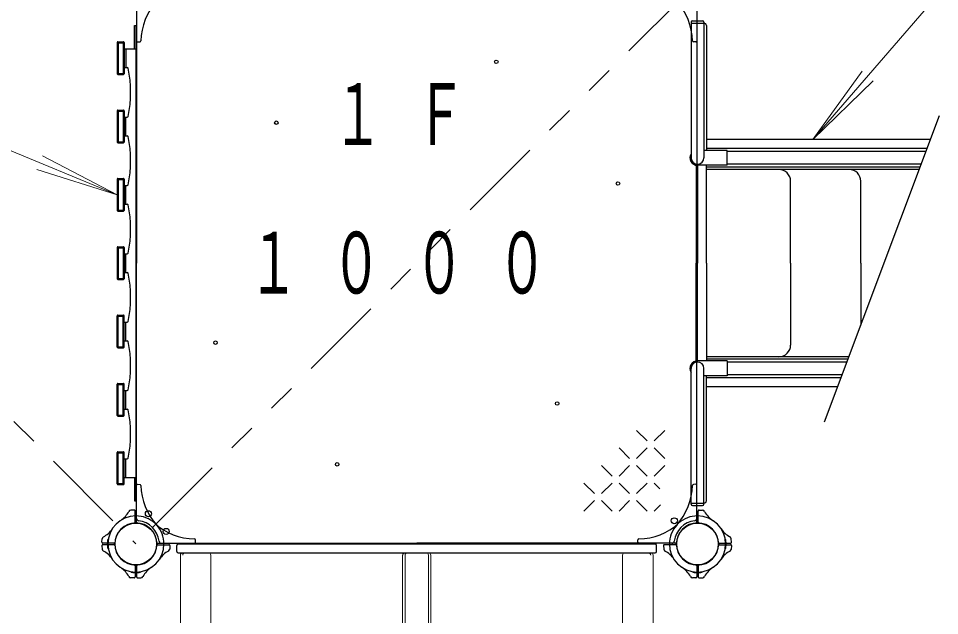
# Model space of a CAD drawing. Units: millimetres on the paper. Extents: x -385 to 0, y -594 to 267.
# Drawn here: x -147.96 to -115.16, y 53.4 to 74.66 of the extents above; entities that cross this region are included whole.
import ezdxf

# ---------------------------------------------------------------- set-up
doc = ezdxf.new("R2010")
doc.units = ezdxf.units.MM
for name, pattern in [('USER1', [4.5, 2.5, -2]), ('USER2', [6, 3, -1, 1, -1]), ('USER3', [8, 3, -1, 1, -1, 1, -1])]:
    doc.linetypes.add(name, pattern=pattern)
doc.layers.add('LY_1', color=7, linetype='Continuous', lineweight=25)
doc.styles.add('ＭＳ ゴシック', font='')
doc.styles.get('ＭＳ ゴシック').set_extended_font_data('MS Gothic')

msp = doc.modelspace()

# ---------------------------------------------------------------- linework, layer by layer
at = {"layer": 'LY_1', "linetype": 'USER2', "lineweight": 13}
msp.add_line((-218.626, 131.226), (-143.778, 55.947), dxfattribs=at)
at = {"layer": 'LY_1', "lineweight": 13}
for p, q in [((-115.16, 75.573), (-119.671, 70.347)), ((-119.671, 70.347), (-117.916, 72.78)), ((-119.671, 70.347), (-117.52, 72.438)), ((-150.866, 71.04), (-144.444, 68.38)), ((-144.444, 68.38), (-147.105, 69.765)), ((-144.444, 68.38), (-147.306, 69.282)), ((-125.946, 59.99), (-125.571, 59.615)), ((-124.946, 59.99), (-125.321, 59.615)), ((-126.571, 59.365), (-126.196, 58.99)), ((-125.571, 59.365), (-125.946, 58.99)), ((-125.321, 59.365), (-124.946, 58.99)), ((-127.196, 58.74), (-126.821, 58.365)), ((-126.196, 58.74), (-126.571, 58.365)), ((-125.946, 58.74), (-125.571, 58.365)), ((-124.946, 58.74), (-125.321, 58.365)), ((-127.821, 58.115), (-127.446, 57.74)), ((-126.821, 58.115), (-127.196, 57.74)), ((-126.571, 58.115), (-126.196, 57.74)), ((-125.571, 58.115), (-125.946, 57.74)), ((-125.321, 58.115), (-125.122, 57.916)), ((-127.446, 57.49), (-127.821, 57.115)), ((-127.196, 57.49), (-126.821, 57.115)), ((-126.196, 57.49), (-126.571, 57.115)), ((-125.946, 57.49), (-125.571, 57.115)), ((-125.099, 57.338), (-125.321, 57.115)), ((-142.194, 46.083), (-142.194, 55.547)), ((-141.111, 45.636), (-141.111, 55.547)), ((-134.278, 42.818), (-134.278, 55.547)), ((-134.194, 42.783), (-134.194, 55.547)), ((-133.361, 42.44), (-133.361, 55.547)), ((-133.278, 42.405), (-133.278, 55.547)), ((-126.444, 39.587), (-126.444, 55.547)), ((-125.361, 39.141), (-125.361, 55.547))]:
    msp.add_line(p, q, dxfattribs=at)
at = {"layer": 'LY_1'}
for p, q in [((-143.753, 75.166), (-143.753, 65.947)), ((-123.803, 75.166), (-123.803, 65.947)), ((-124.004, 74.53), (-124.004, 74.488)), ((-124.004, 74.488), (-124.004, 69.697)), ((-124.004, 74.488), (-123.544, 74.488)), ((-123.954, 74.58), (-123.601, 74.58)), ((-123.551, 74.53), (-123.551, 74.488)), ((-123.551, 74.488), (-123.551, 69.697)), ((-143.831, 73.58), (-143.831, 74.405)), ((-143.831, 74.405), (-143.778, 74.405)), ((-143.778, 74.405), (-143.778, 57.488)), ((-123.461, 74.405), (-123.461, 69.963)), ((-144.419, 73.83), (-144.219, 73.83)), ((-143.718, 73.823), (-143.63, 73.827)), ((-123.838, 73.823), (-123.925, 73.827)), ((-144.444, 73.805), (-144.444, 72.688)), ((-144.409, 73.795), (-144.229, 73.795)), ((-144.409, 73.795), (-144.409, 72.698)), ((-144.229, 73.795), (-144.229, 72.698)), ((-144.194, 73.805), (-144.194, 72.688)), ((-144.194, 73.58), (-143.778, 73.58)), ((-144.141, 73.58), (-144.141, 72.913)), ((-144.194, 72.913), (-144.085, 72.913)), ((-144.419, 72.663), (-144.219, 72.663)), ((-144.409, 72.698), (-144.229, 72.698)), ((-144.444, 71.372), (-144.444, 70.255)), ((-144.419, 71.397), (-144.219, 71.397)), ((-144.409, 71.362), (-144.229, 71.362)), ((-144.409, 71.362), (-144.409, 70.265)), ((-144.229, 71.362), (-144.229, 70.265)), ((-144.194, 71.372), (-144.194, 70.255)), ((-119.256, 60.295), (-115.157, 71.204)), ((-144.194, 71.147), (-144.085, 71.147)), ((-144.141, 70.48), (-144.141, 71.147)), ((-144.419, 70.23), (-144.219, 70.23)), ((-144.409, 70.265), (-144.229, 70.265)), ((-144.194, 70.48), (-144.085, 70.48)), ((-115.479, 70.347), (-123.461, 70.347)), ((-122.718, 69.963), (-123.551, 69.963)), ((-115.598, 70.03), (-123.461, 70.03)), ((-122.718, 69.43), (-122.718, 69.963)), ((-115.638, 69.923), (-122.718, 69.923)), ((-123.831, 69.436), (-123.831, 65.947)), ((-123.778, 69.47), (-123.778, 65.947)), ((-122.718, 69.43), (-123.778, 69.43)), ((-123.461, 65.947), (-123.461, 69.43)), ((-115.849, 69.363), (-123.461, 69.363)), ((-115.88, 69.28), (-123.461, 69.28)), ((-115.809, 69.47), (-122.718, 69.47)), ((-144.444, 68.938), (-144.444, 67.822)), ((-144.419, 68.963), (-144.219, 68.963)), ((-144.409, 68.928), (-144.229, 68.928)), ((-144.409, 68.928), (-144.409, 67.832)), ((-144.229, 68.928), (-144.229, 67.832)), ((-144.194, 68.938), (-144.194, 67.822)), ((-144.194, 68.713), (-144.085, 68.713)), ((-144.141, 68.047), (-144.141, 68.713)), ((-120.461, 65.947), (-120.461, 68.863)), ((-117.961, 65.947), (-117.961, 68.863)), ((-144.194, 68.047), (-144.085, 68.047)), ((-144.419, 67.797), (-144.219, 67.797)), ((-144.409, 67.832), (-144.229, 67.832)), ((-144.444, 66.505), (-144.444, 65.388)), ((-144.419, 66.53), (-144.219, 66.53)), ((-144.409, 66.495), (-144.229, 66.495)), ((-144.409, 66.495), (-144.409, 65.398)), ((-144.229, 66.495), (-144.229, 65.398)), ((-144.194, 66.505), (-144.194, 65.388)), ((-144.194, 66.28), (-144.085, 66.28)), ((-144.141, 65.613), (-144.141, 66.28)), ((-143.753, 56.728), (-143.753, 65.947)), ((-123.831, 62.458), (-123.831, 65.947)), ((-123.803, 56.728), (-123.803, 65.947)), ((-123.778, 62.423), (-123.778, 65.947)), ((-123.461, 65.947), (-123.461, 62.463)), ((-120.461, 65.947), (-120.461, 63.03)), ((-117.961, 65.947), (-117.961, 63.742)), ((-144.194, 65.613), (-144.085, 65.613)), ((-144.419, 65.363), (-144.219, 65.363)), ((-144.409, 65.398), (-144.229, 65.398)), ((-144.444, 62.955), (-144.444, 64.072)), ((-144.419, 64.097), (-144.219, 64.097)), ((-144.409, 64.062), (-144.229, 64.062)), ((-144.409, 62.965), (-144.409, 64.062)), ((-144.229, 62.965), (-144.229, 64.062)), ((-144.194, 62.955), (-144.194, 64.072)), ((-144.194, 63.847), (-144.085, 63.847)), ((-144.141, 63.18), (-144.141, 63.847)), ((-144.194, 63.18), (-144.085, 63.18)), ((-144.419, 62.93), (-144.219, 62.93)), ((-144.409, 62.965), (-144.229, 62.965)), ((-122.718, 62.463), (-123.778, 62.463)), ((-118.385, 62.613), (-123.461, 62.613)), ((-118.417, 62.53), (-123.461, 62.53)), ((-122.718, 62.463), (-122.718, 61.93)), ((-118.457, 62.423), (-122.718, 62.423)), ((-124.004, 57.405), (-124.004, 62.197)), ((-123.551, 57.405), (-123.551, 62.197)), ((-122.718, 61.93), (-123.551, 61.93)), ((-123.461, 57.488), (-123.461, 61.93)), ((-118.667, 61.863), (-123.461, 61.863)), ((-118.627, 61.97), (-122.718, 61.97)), ((-144.444, 60.522), (-144.444, 61.638)), ((-144.419, 61.663), (-144.219, 61.663)), ((-144.409, 61.628), (-144.229, 61.628)), ((-144.409, 60.532), (-144.409, 61.628)), ((-144.229, 60.532), (-144.229, 61.628)), ((-144.194, 60.522), (-144.194, 61.638)), ((-144.194, 61.413), (-144.085, 61.413)), ((-144.141, 60.747), (-144.141, 61.413)), ((-118.786, 61.547), (-123.461, 61.547)), ((-144.194, 60.747), (-144.085, 60.747)), ((-144.419, 60.497), (-144.219, 60.497)), ((-144.409, 60.532), (-144.229, 60.532)), ((-144.444, 58.088), (-144.444, 59.205)), ((-144.419, 59.23), (-144.219, 59.23)), ((-144.409, 59.195), (-144.229, 59.195)), ((-144.409, 58.098), (-144.409, 59.195)), ((-144.229, 58.098), (-144.229, 59.195)), ((-144.194, 58.088), (-144.194, 59.205)), ((-144.194, 58.98), (-144.085, 58.98)), ((-144.141, 58.313), (-144.141, 58.98)), ((-144.409, 58.098), (-144.229, 58.098)), ((-144.194, 58.313), (-143.778, 58.313)), ((-143.831, 58.313), (-143.831, 57.488)), ((-143.718, 58.071), (-143.63, 58.066)), ((-123.838, 58.071), (-123.925, 58.066)), ((-144.419, 58.063), (-144.219, 58.063)), ((-143.831, 57.488), (-143.778, 57.488)), ((-143.837, 57.154), (-143.958, 57.15)), ((-143.803, 56.728), (-143.803, 57.121)), ((-124.004, 57.363), (-124.004, 57.405)), ((-124.004, 57.405), (-123.544, 57.405)), ((-123.954, 57.313), (-123.601, 57.313)), ((-123.753, 56.728), (-123.753, 57.121)), ((-123.718, 57.154), (-123.597, 57.15)), ((-123.551, 57.363), (-123.551, 57.405)), ((-144.985, 56.006), (-144.981, 56.127)), ((-144.764, 56.113), (-144.766, 56.113)), ((-122.792, 56.113), (-122.789, 56.113)), ((-122.571, 56.006), (-122.575, 56.127)), ((-144.985, 55.887), (-144.98, 55.756)), ((-144.559, 55.972), (-144.952, 55.972)), ((-144.559, 55.922), (-144.952, 55.922)), ((-144.764, 55.78), (-144.766, 55.78)), ((-142.997, 55.972), (-133.778, 55.972)), ((-142.997, 55.922), (-142.604, 55.922)), ((-142.571, 55.887), (-142.575, 55.766)), ((-142.319, 55.68), (-142.319, 55.897)), ((-142.269, 55.947), (-125.286, 55.947)), ((-141.654, 56.007), (-141.658, 56.094)), ((-124.559, 55.972), (-133.778, 55.972)), ((-125.902, 56.007), (-125.897, 56.094)), ((-125.236, 55.68), (-125.236, 55.897)), ((-124.985, 55.887), (-124.981, 55.766)), ((-124.559, 55.922), (-124.952, 55.922)), ((-122.997, 55.972), (-122.604, 55.972)), ((-122.997, 55.922), (-122.604, 55.922)), ((-122.792, 55.78), (-122.789, 55.78)), ((-122.571, 55.887), (-122.575, 55.756)), ((-142.269, 55.63), (-125.286, 55.63)), ((-143.803, 55.166), (-143.803, 54.773)), ((-143.753, 55.166), (-143.753, 54.773)), ((-123.803, 55.166), (-123.803, 54.773)), ((-123.753, 55.166), (-123.753, 54.773)), ((-143.944, 54.961), (-143.944, 54.958)), ((-143.611, 54.961), (-143.611, 54.958)), ((-123.944, 54.961), (-123.944, 54.958)), ((-123.611, 54.961), (-123.611, 54.958)), ((-143.837, 54.74), (-143.968, 54.744)), ((-143.718, 54.74), (-143.597, 54.744)), ((-123.837, 54.74), (-123.958, 54.744)), ((-123.718, 54.74), (-123.587, 54.744))]:
    msp.add_line(p, q, dxfattribs=at)
at = {"layer": 'LY_1', "linetype": 'USER3', "lineweight": 13}
msp.add_line((-143.188, 56.536), (-124.367, 75.358), dxfattribs=at)
at = {"layer": 'LY_1'}
for centre, radius in [((-130.944, 73.113), 0.0625), ((-138.778, 70.947), 0.0625), ((-126.611, 68.78), 0.0625), ((-140.944, 63.113), 0.0625), ((-128.778, 60.947), 0.0625), ((-136.611, 58.78), 0.0625), ((-143.331, 57.025), 0.108), ((-124.603, 56.772), 0.108), ((-143.778, 55.947), 0.743), ((-142.7, 56.393), 0.108), ((-123.778, 55.947), 0.743)]:
    msp.add_circle(centre, radius, dxfattribs=at)
for centre, radius, start, end in [((-141.433, 73.819), 2.167, 137.7828, 178.9159), ((-126.123, 73.819), 2.167, 1.0841, 42.2172), ((-123.954, 74.53), 0.05, 90, 180), ((-123.601, 74.53), 0.05, 0, 90), ((-123.544, 74.405), 0.0833, 0, 90), ((-144.419, 73.805), 0.025, 90, 180), ((-144.219, 73.805), 0.025, 0, 90), ((-143.719, 73.856), 0.0333, 180, 273), ((-143.632, 73.861), 0.0333, 273, 358.9158), ((-123.923, 73.861), 0.0333, 181.0841, 267), ((-123.836, 73.856), 0.0333, 267, 0), ((-144.085, 72.88), 0.0333, 11.6949, 90), ((-148.191, 72.03), 4.227, 348.3051, 11.6949), ((-144.419, 72.688), 0.025, 180, 270), ((-144.219, 72.688), 0.025, 270, 0), ((-144.419, 71.372), 0.025, 90, 180), ((-144.219, 71.372), 0.025, 0, 90), ((-144.085, 71.18), 0.0333, 270, 348.3051), ((-144.419, 70.255), 0.025, 180, 270), ((-144.219, 70.255), 0.025, 270, 0), ((-144.085, 70.447), 0.0333, 11.6949, 90), ((-148.191, 69.597), 4.227, 348.3051, 11.6949), ((-123.778, 69.697), 0.267, 148.2117, 270), ((-123.778, 69.697), 0.227, 180, 0), ((-120.878, 68.863), 0.417, 0, 90), ((-118.378, 68.863), 0.417, 0, 90), ((-144.419, 68.938), 0.025, 90, 180), ((-144.219, 68.938), 0.025, 0, 90), ((-144.085, 68.747), 0.0333, 270, 348.3051), ((-144.085, 68.013), 0.0333, 11.6949, 90), ((-148.191, 67.163), 4.227, 348.3051, 11.6949), ((-144.419, 67.822), 0.025, 180, 270), ((-144.219, 67.822), 0.025, 270, 0), ((-144.419, 66.505), 0.025, 90, 180), ((-144.219, 66.505), 0.025, 0, 90), ((-144.085, 66.313), 0.0333, 270, 348.3051), ((-144.085, 65.58), 0.0333, 11.6949, 90), ((-144.419, 65.388), 0.025, 180, 270), ((-144.219, 65.388), 0.025, 270, 0), ((-148.191, 64.73), 4.227, 348.3051, 11.6949), ((-144.419, 64.072), 0.025, 90, 180), ((-144.219, 64.072), 0.025, 0, 90), ((-144.085, 63.88), 0.0333, 270, 348.3051), ((-144.085, 63.147), 0.0333, 11.6949, 90), ((-148.191, 62.297), 4.227, 348.3051, 11.6949), ((-120.878, 63.03), 0.417, 270, 0), ((-144.419, 62.955), 0.025, 180, 270), ((-144.219, 62.955), 0.025, 270, 0), ((-123.778, 62.197), 0.267, 90, 211.7883), ((-123.778, 62.197), 0.227, 0, 180), ((-144.419, 61.638), 0.025, 90, 180), ((-144.219, 61.638), 0.025, 0, 90), ((-144.085, 61.447), 0.0333, 270, 348.3051), ((-144.085, 60.713), 0.0333, 11.6949, 90), ((-148.191, 59.863), 4.227, 348.3051, 11.6949), ((-144.419, 60.522), 0.025, 180, 270), ((-144.219, 60.522), 0.025, 270, 0), ((-144.419, 59.205), 0.025, 90, 180), ((-144.219, 59.205), 0.025, 0, 90), ((-144.085, 59.013), 0.0333, 270, 348.3051), ((-144.419, 58.088), 0.025, 180, 270), ((-144.219, 58.088), 0.025, 270, 0), ((-143.719, 58.038), 0.0333, 87, 180), ((-143.632, 58.033), 0.0333, 1.0841, 87), ((-123.923, 58.033), 0.0333, 93, 178.9159), ((-123.836, 58.038), 0.0333, 0, 93), ((-141.433, 58.075), 2.167, 181.0841, 222.2172), ((-126.123, 58.075), 2.167, 317.7828, 358.9158), ((-123.544, 57.488), 0.0833, 270, 0), ((-144.769, 57.489), 0.833, 302.7272, 332.5412), ((-143.956, 57.066), 0.0833, 92, 152.5412), ((-143.836, 57.121), 0.0333, 0, 92), ((-123.954, 57.363), 0.05, 180, 270), ((-123.719, 57.121), 0.0333, 88, 180), ((-123.601, 57.363), 0.05, 270, 0), ((-123.6, 57.066), 0.0833, 27.4588, 88), ((-122.787, 57.489), 0.833, 207.4588, 237.2728), ((-143.778, 55.947), 1, 90, 180), ((-143.778, 55.947), 1, 47.7828, 90), ((-143.669, 56.857), 0.0833, 180, 263.2128), ((-143.778, 55.947), 0.833, 6.7872, 83.2128), ((-123.778, 55.947), 0.833, 96.7872, 173.2128), ((-123.778, 55.947), 1, 90, 132.2172), ((-123.886, 56.857), 0.0833, 276.7872, 0), ((-123.778, 55.947), 1, 0, 90), ((-145.32, 56.938), 0.833, 297.4588, 327.2728), ((-143.778, 55.947), 0.75, 90, 180), ((-143.836, 56.728), 0.0333, 274.2707, 0), ((-143.778, 55.947), 0.75, 0, 90), ((-143.719, 56.728), 0.0333, 180, 265.7293), ((-141.65, 58.292), 2.167, 227.7828, 268.9158), ((-143.778, 55.947), 1, 0, 42.2172), ((-125.906, 58.292), 2.167, 271.0842, 312.2172), ((-123.778, 55.947), 1, 137.7828, 180), ((-123.778, 55.947), 0.75, 90, 180), ((-123.836, 56.728), 0.0333, 274.2707, 0), ((-123.778, 55.947), 0.75, 0, 90), ((-123.719, 56.728), 0.0333, 180, 265.7293), ((-122.235, 56.938), 0.833, 212.7272, 242.5412), ((-144.897, 56.125), 0.0833, 117.4588, 178), ((-143.778, 55.947), 1.017, 171.3731, 180), ((-144.766, 56.097), 0.0167, 90, 171.3731), ((-141.692, 56.092), 0.0333, 3, 88.9159), ((-125.864, 56.092), 0.0333, 91.0841, 177), ((-122.789, 56.097), 0.0167, 8.6269, 90), ((-123.778, 55.947), 1.017, 0, 8.6269), ((-122.658, 56.125), 0.0833, 2, 62.5412), ((-144.952, 56.005), 0.0333, 178, 270), ((-144.952, 55.888), 0.0333, 90, 182), ((-143.778, 55.947), 1.017, 180, 188.6269), ((-144.766, 55.797), 0.0167, 188.6269, 270), ((-143.778, 55.947), 1, 180, 270), ((-144.559, 56.005), 0.0333, 270, 355.7293), ((-144.559, 55.888), 0.0333, 4.2707, 90), ((-143.778, 55.947), 0.75, 180, 270), ((-143.778, 55.947), 1, 270, 0), ((-143.778, 55.947), 0.75, 270, 0), ((-142.997, 56.005), 0.0333, 184.2707, 270), ((-142.997, 55.888), 0.0333, 90, 175.7293), ((-142.868, 56.055), 0.0833, 186.7872, 270), ((-142.604, 55.888), 0.0333, 358, 90), ((-142.269, 55.897), 0.05, 90, 180), ((-141.687, 56.005), 0.0333, 270, 3), ((-125.869, 56.005), 0.0333, 177, 270), ((-125.286, 55.897), 0.05, 0, 90), ((-124.952, 55.888), 0.0333, 90, 182), ((-123.778, 55.947), 1, 180, 270), ((-124.688, 56.055), 0.0833, 270, 353.2128), ((-124.559, 56.005), 0.0333, 270, 355.7293), ((-124.559, 55.888), 0.0333, 4.2707, 90), ((-123.778, 55.947), 0.75, 180, 270), ((-123.778, 55.947), 1, 270, 0), ((-123.778, 55.947), 0.75, 270, 0), ((-122.997, 56.005), 0.0333, 184.2707, 270), ((-122.997, 55.888), 0.0333, 90, 175.7293), ((-122.789, 55.797), 0.0167, 270, 351.3731), ((-123.778, 55.947), 1.017, 351.3731, 0), ((-122.604, 56.005), 0.0333, 270, 2), ((-122.604, 55.888), 0.0333, 358, 90), ((-144.897, 55.769), 0.0833, 182, 242.5412), ((-145.32, 54.956), 0.833, 32.7272, 62.5412), ((-142.235, 54.956), 0.833, 117.4588, 147.2728), ((-142.658, 55.769), 0.0833, 297.4588, 358), ((-142.269, 55.68), 0.05, 180, 270), ((-125.286, 55.68), 0.05, 270, 0), ((-124.897, 55.769), 0.0833, 182, 242.5412), ((-125.32, 54.956), 0.833, 32.7272, 62.5412), ((-122.235, 54.956), 0.833, 117.4588, 147.2728), ((-122.658, 55.769), 0.0833, 297.4588, 358), ((-143.836, 55.166), 0.0333, 0, 85.7293), ((-143.719, 55.166), 0.0333, 94.2707, 180), ((-123.836, 55.166), 0.0333, 0, 85.7293), ((-123.719, 55.166), 0.0333, 94.2707, 180), ((-144.769, 54.405), 0.833, 27.4588, 57.2728), ((-143.956, 54.827), 0.0833, 207.4588, 268), ((-143.928, 54.958), 0.0167, 180, 261.3731), ((-143.778, 55.947), 1.017, 261.3731, 270), ((-143.778, 55.947), 1.017, 270, 278.6269), ((-143.628, 54.958), 0.0167, 278.6269, 0), ((-143.6, 54.827), 0.0833, 272, 332.5412), ((-142.787, 54.405), 0.833, 122.7272, 152.5412), ((-124.769, 54.405), 0.833, 27.4588, 57.2728), ((-123.956, 54.827), 0.0833, 207.4588, 268), ((-123.928, 54.958), 0.0167, 180, 261.3731), ((-123.778, 55.947), 1.017, 261.3731, 270), ((-123.778, 55.947), 1.017, 270, 278.6269), ((-123.628, 54.958), 0.0167, 278.6269, 0), ((-123.6, 54.827), 0.0833, 272, 332.5412), ((-122.787, 54.405), 0.833, 122.7272, 152.5412), ((-143.836, 54.773), 0.0333, 268, 0), ((-143.719, 54.773), 0.0333, 180, 272), ((-123.836, 54.773), 0.0333, 268, 0), ((-123.719, 54.773), 0.0333, 180, 272)]:
    msp.add_arc(centre, radius, start, end, dxfattribs=at)
at = {"layer": 'LY_1', "lineweight": 13}
for centre, start, end in [((-142.111, 55.547), 90, 180), ((-141.194, 55.547), 0, 90), ((-134.194, 55.547), 90, 180), ((-134.111, 55.547), 90, 180), ((-133.444, 55.547), 0, 90), ((-133.361, 55.547), 0, 90), ((-126.361, 55.547), 90, 180), ((-125.444, 55.547), 0, 90)]:
    msp.add_arc(centre, 0.0833, start, end, dxfattribs=at)
at = {"layer": 'LY_1', "linetype": 'USER1', "lineweight": 13}
for centre, start, end in [((-142.028, 55.547), 90, 180), ((-125.528, 55.547), 0, 90)]:
    msp.add_arc(centre, 0.0833, start, end, dxfattribs=at)

# ---------------------------------------------------------------- texts
at = {"layer": 'LY_1', "char_height": 2.199, "attachment_point": 4, "style": 'ＭＳ ゴシック'}
for s, insert in [('\\T1.64;\\W0.6;１Ｆ', (-136.778, 71.254)), ('\\T1.64;\\W0.6;１０００', (-139.778, 65.947))]:
    msp.add_mtext(s, dxfattribs=dict(at, insert=insert))

doc.saveas('drawing.dxf')
